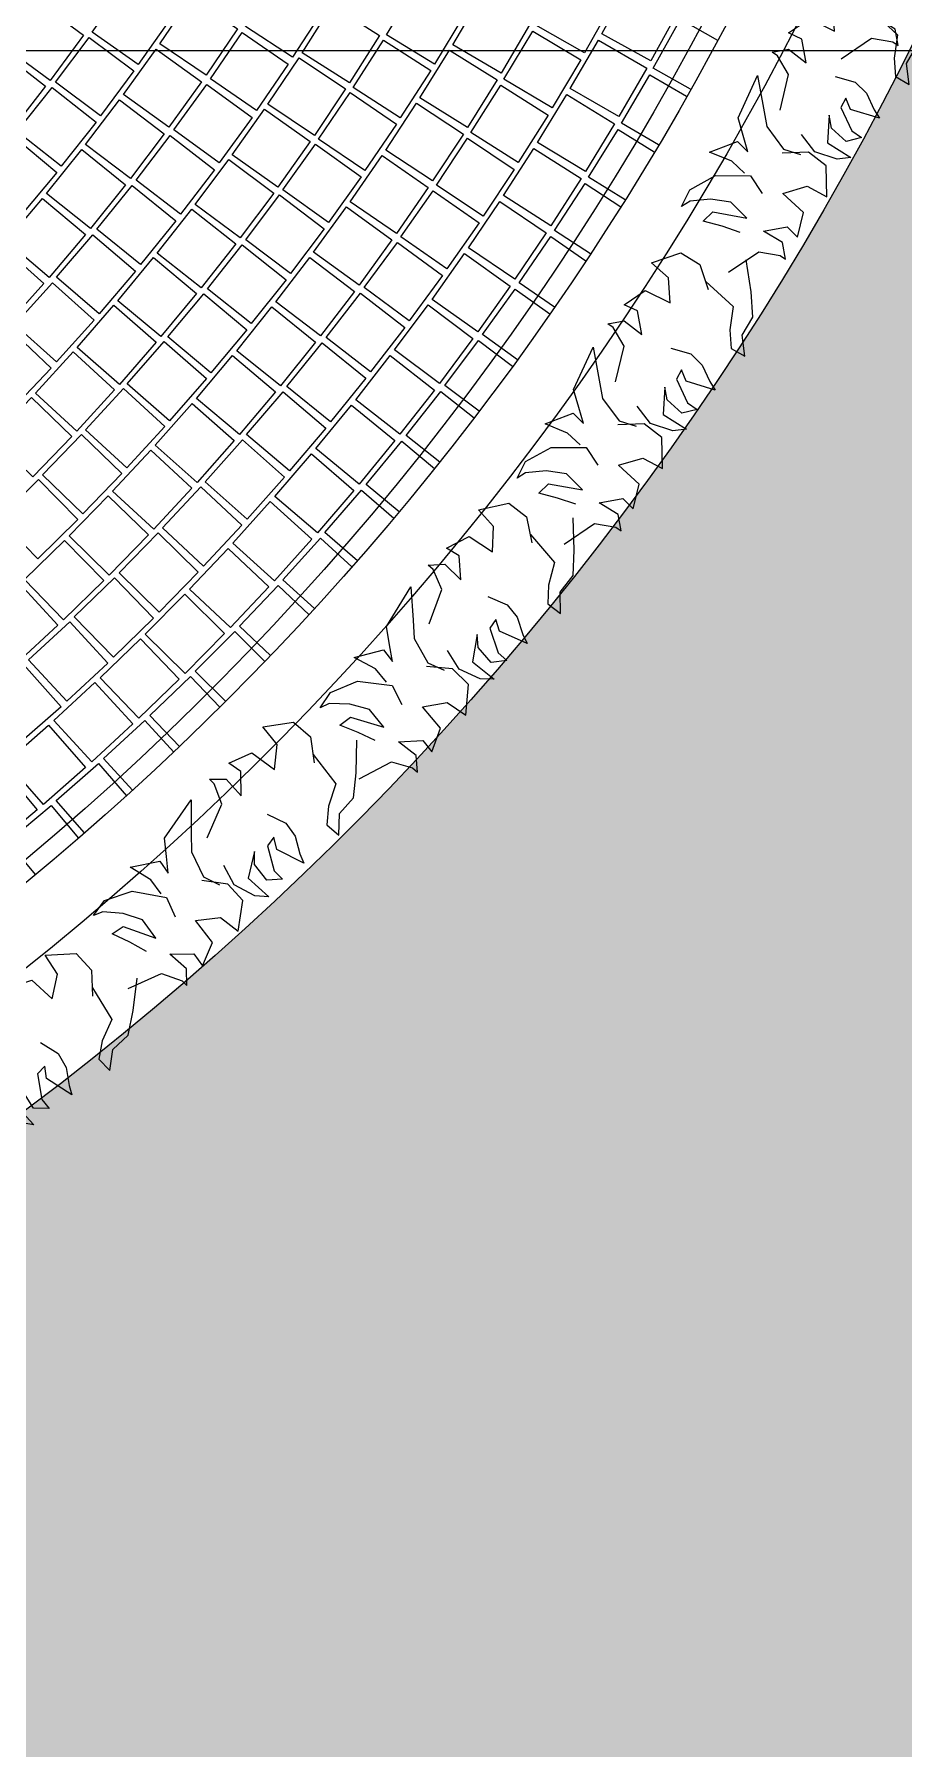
# Model space of a CAD drawing. Header units: millimetres. Extents: x -225363 to 347188, y -782467 to 813415.
# Drawn here: x 22148 to 23699, y 10280 to 13338 of the extents above; entities that cross this region are included whole.
import ezdxf

# ---------------------------------------------------------------- set-up
doc = ezdxf.new("R2010")
doc.units = ezdxf.units.MM
doc.layers.add('0.04 Thu tràn', color=6, linetype='Continuous', lineweight=0)
doc.layers.add('Xref SCN', color=8, linetype='Continuous', lineweight=0)
pattern_1 = [(196.9999999999999, (-1424125.796704574, -442865.0747459244), (-126.4792462612767, -237.8728657606396), [95.24999999999993, -285.7499999999997]), (286.9999999999999, (-1424185.264921013, -442833.454934359), (237.8728657606396, -126.4792462612767), [95.24999999999993, -285.7499999999997])]

# ---------------------------------------------------------------- blocks, each defined once
blk = doc.blocks.new('A$C2f154b3d')
at = {"layer": 'Xref SCN'}
blk.add_circle((3499.99472096446, 3499.998387015396), 3499.999999999962, dxfattribs=at)
blk = doc.blocks.new('A$Cf999fc33')
at = {"layer": 'Xref SCN', "ltscale": 100}
for points in [[(73.84272275096737, 192.008942775894), (72.93718290980905, 226.0811261450872), (69.76450756634586, 260.7363810978131), (91.2697194244247, 250.3713942577597), (102.2144919480197, 189.5463547789259), (118.9281153751072, 226.3384435711778), (111.2211690265685, 262.1598416908528), (95.54667300335132, 295.1961835560505), (81.42593923630193, 306.0790911481017), (114.3319794384297, 302.4503599841264), (153.8439736538567, 268.1175732889678), (175.0234313544352, 209.4945184811368), (152.6745445868, 178.9859154444421)], [(175.6716537694447, 221.4132675771834), (187.7858553600963, 249.7198859428754), (189.2126018530689, 292.8606113221613), (224.7082458152436, 252.3094897029805), (213.7601873916574, 228.5371423423057), (237.7279872468207, 246.543924699421), (264.545994187938, 266.2347709755995), (347.394166277023, 259.4300785681698), (296.0904387286864, 229.1169280259055), (267.5883678684477, 212.2762888357393), (240.0569876809604, 171.0150798699469), (241.5455991055351, 139.2100320032914)], [(303.2794643251691, 200.6800079972018), (368.0557032255456, 208.1915018513682), (392.6717254957184, 238.1170333045884), (395.5870834132656, 249.4527108171606), (410.7436586844269, 223.8008470429922), (398.5643062624149, 185.8426150837331), (435.6169983805157, 207.7354460309143), (437.4965147939511, 233.8400797256036), (474.2234527547844, 207.474842704949), (468.7803560087923, 158.1157824016409), (509.7842475485522, 176.5753346793354), (524.230735473102, 213.9504950550618), (559.1433078518603, 171.1322379333433), (551.4982264349237, 132.0078628070769), (514.963455068646, 102.7305537688662)], [(-0.002058159559965134, 186.8297352558002), (53.11274907086045, 148.9985190596199), (60.23662383598275, 110.9099854374072), (57.32126591843553, 99.57430792483501), (82.97312969248742, 114.7308831959381), (90.61821110942401, 153.8552583222045), (112.5110420566052, 116.8025662039872), (101.5629836332519, 93.03021884331247), (146.4529237628449, 98.4048788578948), (165.4988335240632, 144.2655096602393), (192.5090070597362, 108.3138098775526), (187.1310611451045, 68.60636316775344), (238.3696378620807, 89.26790011645062), (250.5489902840927, 127.2261320757098), (232.672509589931, 170.4971591179492)], [(393.6391302684788, 129.0990766893956), (396.2287340285257, 92.17668623419013), (384.6976040215231, 66.13720337097766), (361.8307965018321, 43.01307842531241), (350.9478889098391, 28.89234465820482), (347.9055152290966, 82.8508267980651), (363.9057654098142, 98.07255290064495), (345.1856098060962, 100.4699900661362), (312.6020378614776, 67.75940235843882), (307.3543936100323, 47.35518283577403), (291.6147467554547, 70.73991110740462), (304.895091512939, 103.5808004781138), (324.8465411150828, 115.3692479112069), (277.624314651126, 100.9260458865901), (267.6469469002914, 52.73312875028932), (256.4415710505564, 74.95171385491267), (255.0181104575749, 116.4083753151353), (275.6829333060887, 149.7671854379005)], [(526.9473549963441, 111.7339449474239), (501.5528086482082, 50.58643721102271), (460.6140679400414, 41.77849852695363), (430.4279331606813, 27.7880664227996), (425.6982096612919, -0.0006311908946372569), (459.3176231100224, 17.94100033480208), (496.1748627335764, 10.87899050128181), (537.1787542733364, 29.33854277891805), (587.8994102382567, 57.38455781870289)]]:
    blk.add_lwpolyline(points, dxfattribs=at)
blk = doc.blocks.new('*U60')
at = {"layer": 'Xref SCN', "ltscale": 3}
blk.add_lwpolyline([(-50, 50), (50, 50), (50, -50), (-50, -50)], close=True, dxfattribs=at)
blk = doc.blocks.new('*U61')
at = {"layer": 'Xref SCN', "lineweight": -2}
for p, rotation in [((1126200.925374895, 395930.9796329096), 233.6), ((1126133.393199899, 395842.0092780218), 232)]:
    blk.add_blockref('*U60', p, dxfattribs=dict(at, rotation=rotation))
blk = doc.blocks.new('*U35')
at = {"layer": 'Xref SCN', "ltscale": 3}
blk.add_lwpolyline([(-50, 50), (50, 50), (50, -50), (-50, -50)], close=True, dxfattribs=at)
blk = doc.blocks.new('*U36')
at = {"layer": 'Xref SCN', "lineweight": -2}
for p, rotation in [((1126356.396855408, 395959.0081522227), 234.7826086956522), ((1126291.066684575, 395867.6946348007), 233.2173913043479), ((1126223.266679254, 395778.1996686651), 231.6521739130435), ((1126153.047434351, 395690.5900383134), 230.0869565217391)]:
    blk.add_blockref('*U35', p, dxfattribs=dict(at, rotation=rotation))
blk = doc.blocks.new('*U37')
at = {"layer": 'Xref SCN', "ltscale": 3}
blk.add_lwpolyline([(-50, 50), (50, 50), (50, -50), (-50, -50)], close=True, dxfattribs=at)
blk = doc.blocks.new('*U38')
at = {"layer": 'Xref SCN', "lineweight": -2}
for p, rotation in [((1126476.379676944, 395939.6670495998), 235.9148936170212), ((1126411.905457743, 395847.0769966643), 234.3829787234043), ((1126344.979000864, 395756.2436756106), 232.8510638297873), ((1126275.648146835, 395667.2320161292), 231.3191489361702), ((1126203.962454901, 395580.1056457463), 229.7872340425533), ((1126129.973167601, 395494.9268443411), 228.2553191489361)]:
    blk.add_blockref('*U37', p, dxfattribs=dict(at, rotation=rotation))
blk = doc.blocks.new('*U39')
at = {"layer": 'Xref SCN', "ltscale": 3}
blk.add_lwpolyline([(-50, 50), (50, 50), (50, -50), (-50, -50)], close=True, dxfattribs=at)
blk = doc.blocks.new('*U40')
at = {"layer": 'Xref SCN', "lineweight": -2}
for p, rotation in [((1126629.132915726, 395971.5282747477), 237), ((1126566.808769313, 395876.8399590986), 235.5), ((1126502.027328684, 395783.8155467293), 234), ((1126434.832991803, 395692.5187919254), 232.5), ((1126365.271810312, 395603.0122649224), 231), ((1126293.39145797, 395515.3573090227), 229.5), ((1126219.24119798, 395429.6139985549), 227.9999999999999), ((1126142.871849226, 395345.8410977009), 226.5)]:
    blk.add_blockref('*U39', p, dxfattribs=dict(at, rotation=rotation))
blk = doc.blocks.new('*U41')
at = {"layer": 'Xref SCN', "ltscale": 3}
blk.add_lwpolyline([(-50, 50), (50, 50), (50, -50), (-50, -50)], close=True, dxfattribs=at)
blk = doc.blocks.new('*U42')
at = {"layer": 'Xref SCN', "lineweight": -2}
for p, rotation in [((1126730.1661747, 395925.5842096177), 237.6000000000001), ((1126669.195977901, 395832.1274421169), 236.1600000000001), ((1126605.896458656, 395740.2323761296), 234.7200000000001), ((1126540.307598298, 395649.9570545491), 233.28), ((1126472.470824158, 395561.3584972034), 231.84), ((1126402.428983396, 395474.4926648402), 230.4), ((1126330.22631594, 395389.4144237813), 228.96), ((1126255.908426542, 395306.1775112671), 227.5200000000001), ((1126179.522255974, 395224.8345015156), 226.08)]:
    blk.add_blockref('*U41', p, dxfattribs=dict(at, rotation=rotation))
blk = doc.blocks.new('*U43')
at = {"layer": 'Xref SCN', "ltscale": 3}
blk.add_lwpolyline([(-50, 50), (50, 50), (50, -50), (-50, -50)], close=True, dxfattribs=at)
blk = doc.blocks.new('*U44')
at = {"layer": 'Xref SCN', "lineweight": -2}
for p, rotation in [((1126880.1550169, 395958.8672762027), 238.5882352941177), ((1126821.177312118, 395863.5227295239), 237.1764705882354), ((1126759.868463477, 395769.6601846991), 235.764705882353), ((1126696.265691337, 395677.3366253076), 234.3529411764706), ((1126630.407608688, 395586.6081006172), 232.9411764705883), ((1126562.334197712, 395497.5296915565), 231.5294117647059), ((1126492.086785508, 395410.1554772751), 230.1176470588235), ((1126419.708019002, 395324.538502313), 228.7058823529412), ((1126345.241839056, 395240.7307443969), 227.2941176470589), ((1126268.733453794, 395158.7830828851), 225.8823529411765), ((1126190.229311154, 395078.7452678788), 224.4705882352942)]:
    blk.add_blockref('*U43', p, dxfattribs=dict(at, rotation=rotation))
blk = doc.blocks.new('*U45')
at = {"layer": 'Xref SCN', "ltscale": 3}
blk.add_lwpolyline([(-50, 50), (50, 50), (50, -50), (-50, -50)], close=True, dxfattribs=at)
blk = doc.blocks.new('*U46')
at = {"layer": 'Xref SCN', "lineweight": -2}
for p, rotation in [((1126998.128833133, 395942.2222605531), 239.5384615384615), ((1126939.870763138, 395845.8516417899), 238.1538461538462), ((1126879.301028599, 395750.9168950517), 236.7692307692308), ((1126816.455000536, 395657.4734595573), 235.3846153846154), ((1126751.369379259, 395565.5759036415), 234), ((1126684.082172938, 395475.2778928892), 232.6153846153846), ((1126614.632675406, 395386.6321587959), 231.2307692307692), ((1126543.061443215, 395299.6904679739), 229.8461538461538), ((1126469.410271949, 395214.5035919223), 228.4615384615385), ((1126393.722171817, 395131.1212773779), 227.0769230769231), ((1126316.041342539, 395049.5922172644), 225.6923076923076), ((1126236.413147532, 394969.9640222568), 224.3076923076923), ((1126154.884087418, 394892.2831929788), 222.9230769230769)]:
    blk.add_blockref('*U45', p, dxfattribs=dict(at, rotation=rotation))
blk = doc.blocks.new('*U47')
at = {"layer": 'Xref SCN', "ltscale": 3}
blk.add_lwpolyline([(-50, 50), (50, 50), (50, -50), (-50, -50)], close=True, dxfattribs=at)
blk = doc.blocks.new('*U48')
at = {"layer": 'Xref SCN', "lineweight": -2}
for p, rotation in [((1127145.805903496, 395978.4762153129), 240.4528301886793), ((1127089.486545777, 395880.3994904305), 239.0943396226415), ((1127030.857823514, 395783.6855465375), 237.7358490566037), ((1126969.952694497, 395688.3887508048), 236.377358490566), ((1126906.805396182, 395594.5626737624), 235.0188679245283), ((1126841.451426452, 395502.2600591843), 233.6603773584905), ((1126773.927523651, 395411.5327944389), 232.3018867924527), ((1126704.271645944, 395322.4318813212), 230.9433962264151), ((1126632.522949969, 395235.0074073824), 229.5849056603773), ((1126558.721768832, 395149.3085177729), 228.2264150943396), ((1126482.909589429, 395065.3833876165), 226.8679245283019), ((1126405.129029129, 394983.2791949285), 225.5094339622641), ((1126325.423811813, 394903.0420940949), 224.1509433962264), ((1126243.838743298, 394824.7171899271), 222.7924528301886), ((1126160.419686147, 394748.3485123063), 221.4339622641509)]:
    blk.add_blockref('*U47', p, dxfattribs=dict(at, rotation=rotation))
blk = doc.blocks.new('*U49')
at = {"layer": 'Xref SCN', "ltscale": 3}
blk.add_lwpolyline([(-50, 50), (50, 50), (50, -50), (-50, -50)], close=True, dxfattribs=at)
blk = doc.blocks.new('*U50')
at = {"layer": 'Xref SCN', "lineweight": -2}
for p, rotation in [((1127263.18612749, 395963.6551866633), 241.3333333333334), ((1127207.55415594, 395864.6551793244), 240), ((1127149.633620385, 395766.9764750299), 238.6666666666667), ((1127089.455885816, 395670.6719685211), 237.3333333333333), ((1127027.05353954, 395575.7938103872), 236), ((1126962.460373527, 395482.3933788247), 234.6666666666667), ((1126895.711366116, 395390.5212518148), 233.3333333333333), ((1126826.842663072, 395300.2271797353), 232), ((1126755.891558013, 395211.5600584187), 230.6666666666667), ((1126682.896472214, 395124.5679026757), 229.3333333333333), ((1126607.896933801, 395039.2978202932), 227.9999999999999), ((1126530.933556348, 394955.795986525), 226.6666666666666), ((1126452.048016881, 394874.1076190872), 225.3333333333333), ((1126371.283033312, 394794.2769536718), 224), ((1126288.682341303, 394716.3472199925), 222.6666666666667), ((1126204.290670587, 394640.3606183747), 221.3333333333334), ((1126118.153720742, 394566.3582969038), 220.0000000000001)]:
    blk.add_blockref('*U49', p, dxfattribs=dict(at, rotation=rotation))
blk = doc.blocks.new('*U51')
at = {"layer": 'Xref SCN', "ltscale": 3}
blk.add_lwpolyline([(50, 38.29288959142286), (50, -38.29288959142286), (-50, -38.29288959142286), (-50, 37.69483765627956)], dxfattribs=at)
blk = doc.blocks.new('*U52')
at = {"layer": 'Xref SCN', "lineweight": -2}
for p, rotation in [((1127344.693824575, 395907.6711615113), 240.8727272727272), ((1127288.793580918, 395808.6120127148), 239.5636363636363), ((1127230.644826165, 395710.8558133114), 238.2545454545454), ((1127170.277914312, 395614.453592619), 236.9454545454545), ((1127107.724357245, 395519.4556731708), 235.6363636363636), ((1127043.016808294, 395425.9116444464), 234.3272727272727), ((1126976.189045186, 395333.8703369856), 233.0181818181818), ((1126907.27595241, 395243.3797968988), 231.7090909090908), ((1126836.313503011, 395154.4872607868), 230.4), ((1126763.33873981, 395067.2391310827), 229.090909090909), ((1126688.389756067, 394981.6809518294), 227.7818181818182), ((1126611.505675599, 394897.857384906), 226.4727272727272), ((1126532.726632353, 394815.8121867135), 225.1636363636363), ((1126452.093749459, 394735.5881853338), 223.8545454545454), ((1126369.649117762, 394657.2272581731), 222.5454545454545), ((1126285.43577385, 394580.770310102), 221.2363636363636), ((1126199.497677591, 394506.2572521025), 219.9272727272727)]:
    blk.add_blockref('*U51', p, dxfattribs=dict(at, rotation=rotation))
blk = doc.blocks.new('A$C5a1e36a9')
at = {"layer": 'Xref SCN'}
blk.add_circle((5016.627436342184, 5016.625725506747), 5016.625646776831, dxfattribs=at)
for name in ['*U52', '*U50', '*U48', '*U46', '*U44', '*U42', '*U40', '*U38', '*U36', '*U61']:
    blk.add_blockref(name, (-1117964.722749129, -393288.0294538178), dxfattribs=at)
blk = doc.blocks.new('A$C997e597b')
at = {"layer": 'Xref SCN'}
blk.add_circle((15258.56133056036, 9923.809390316077), 5016.625646776831, dxfattribs=at)
blk = doc.blocks.new('Xref SCN')
at = {"layer": 'Xref SCN', "ltscale": 3}
blk.add_blockref('A$C2f154b3d', (-3499.994720964452, -3499.998387015396), dxfattribs=at)
at = {"layer": 'Xref SCN', "ltscale": 100}
for p, rotation in [((4816.255154180122, -2469.778666116452), 69.78178103562927), ((4615.375415040427, -2850.490045973953), 69.78178103562927), ((4322.262773562237, -3335.159472522946), 69.78178103562927), ((3947.97011112656, -3773.766841810468), 63.10133274074347), ((3085.981164355078, -4553.685563141344), 53.94490488660477)]:
    blk.add_blockref('A$Cf999fc33', p, dxfattribs=dict(at, rotation=rotation))
at = {"layer": 'Xref SCN', "ltscale": 3}
h = blk.add_hatch(dxfattribs=at)
h.set_pattern_fill('CROSS', color=256, scale=30, angle=197)
h.set_pattern_definition(pattern_1)
edge = h.paths.add_edge_path()
edge.add_arc((2267.432492593316, -6082.955996482024), 1150.000000000537, 110.6378028022086, 180.3855560689939)
edge.add_line((1117.45852989766, -6090.69454436157), (1124.354477578541, -7115.455314012756))
edge.add_arc((2274.328440274171, -7107.716766132653), 1150.000000000515, 180.3855560690217, 270.3855560690193)
edge.add_line((2282.066988154227, -8257.690728828284), (21549.8991634509, -8127.551182389644))
edge.add_arc((21542.16480664337, -6977.572696246487), 1150.004495150925, 270.3853457486589, 360.4401760572534)
edge.add_line((22692.13536467512, -6968.737848909465), (22692.16932637642, -2095.908891016872))
edge.add_arc((21542.20329682976, -2104.748059039981), 1150.000000001153, 0.4403930512387025, 90.3855560690482)
edge.add_line((21534.46474894912, -954.7740963437154), (6081.87324634222, -1059.018761787764))
edge.add_arc((6089.608981841442, -2208.997088369517), 1150.00434486635, 90.38541449006392, 160.1331677440024)
edge.add_arc((-23.55194331795474, -0.0794007698373207), 5349.999797249518, 290.6378018122106, 340.13330833294367, ccw=False)
edge = h.paths.add_edge_path()
edge.add_arc((21542.20329682936, 18280.17292901865), 1150.000000000495, 0.4403363143794081, 104.369872908503, ccw=False)
edge.add_line((22692.16933512774, 18289.01095829364), (22692.16933512804, 2403.988085117999))
edge.add_arc((21542.20329682986, 2395.150055855041), 1150.0000000002, -89.61444393098418, 0.44033631378022164, ccw=False)
edge.add_line((21549.94184470984, 1245.176093159724), (6067.061946074886, 1140.931379739806))
edge.add_arc((6059.324010787664, 2290.90442000174), 1149.99907346562, 200.6377726041507, 270.38552585808895, ccw=False)
edge.add_arc((-23.55236299291664, -0.07936344246354565), 5350.000286126963, 20.63780260191557, 28.59528784446422)
edge.add_arc((5234.302447717453, 2862.395526084858), 636.558452985771, 160.1438003828004, 208.3076443223057, ccw=False)
edge.add_arc((7788.188339109593, 2340.315315806074), 3237.894847489657, 44.33072283090661, 166.8196660366165, ccw=False)
edge.add_arc((13743.18888037902, 8157.794208345327), 5087.073147143053, 224.3307228342767, 255.0649233926709)
edge.add_arc((13751.05389514806, 8258.775854639935), 5186.703216037286, 255.2684708845108, 275.8244798379233)
edge.add_arc((13743.18888017516, 8157.794208547473), 5087.073147375032, 276.0280273323885, 352.8040128533177)
edge.add_arc((13366.1299541812, 8136.436578901939), 5458.915630729331, 353.5221682628192, 372.9616768325129)
edge.add_arc((13743.18888038175, 8157.794208354395), 5087.073147139498, 13.67983223975764, 75.72664608736717)
edge.add_arc((16202.12696616123, 17226.11521777178), 4310.076534491913, 184.5428523497743, 253.7687722026763, ccw=False)
edge.add_arc((12055.19205003142, 16895.67084596019), 150.0000000842738, 104.41773841877719, 184.1801390410202, ccw=False)
edge.add_line((12017.84358862124, 17040.94676432099), (21256.79565814864, 19394.19379048572))
h = blk.add_hatch(dxfattribs=at)
h.set_pattern_fill('CROSS', color=256, scale=30, angle=197)
h.set_pattern_definition(pattern_1)
edge = h.paths.add_edge_path()
edge.add_line((10158.25248481041, 16567.29161360742), (1851.338825992003, 14451.44343979788))
edge.add_arc((2136.746464633302, 13337.42257832055), 1150.000000000654, 104.3698729064734, 180.3855560689439)
edge.add_line((986.7725019375212, 13329.684030442), (1035.38745512125, 6105.340234971274))
edge.add_arc((2185.361418233575, 6113.078783146311), 1150.000000419184, 180.385556083576, 250.133309335547)
edge.add_arc((-23.55210237688152, -0.07924422139149101), 5350.000000281268, 54.44102472604362, 70.1333093213699, ccw=False)
edge.add_arc((3168.419816109703, 4685.789284040571), 343.1811352010142, 256.3942929210485, 333.3422024317786)
edge.add_arc((7788.188339282695, 2340.315315693876), 4837.894847444187, 44.33072283415328, 153.0645302841241, ccw=False)
edge.add_arc((13743.18888039085, 8157.794208342014), 3487.073147149247, 224.3307228344502, 435.8787816870128)
edge.add_arc((16212.7306757724, 17236.67011801348), 5922.692247420785, 187.7158634724419, 254.1381202870174, ccw=False)
edge.add_arc((10541.85131194201, 16468.33828872615), 199.9999999717396, 187.6327112132098, 187.7158634946018, ccw=False)
edge.add_arc((10194.95235707314, 16421.8504936444), 150.0000000006549, 7.632711191249096, 104.1620853056079)
edge = h.paths.add_edge_path()
edge.add_arc((-13757.86462657561, 9268.2280887509), 1149.999999999663, 104.3599253580993, 180.4403363137304)
edge.add_line((-14907.83066487326, 9259.390059488946), (-14907.8306648724, 2149.033009727815))
edge.add_arc((-13757.86462657403, 2157.871038991669), 1150.000000000405, 180.4403363138248, 270.3855560690533)
edge.add_line((-13750.12607869329, 1007.897076296153), (-6128.956795133097, 1058.860412580692))
edge.add_arc((-6136.702427903992, 2208.823382532624), 1149.989055203435, 270.3859127362743, 340.1336659940865)
edge.add_arc((-23.55170312459495, -0.07963775157440978), 5350.000509182541, 110.6378053248454, 160.1333118404704, ccw=False)
edge.add_arc((-2314.536697075961, 6082.797508539655), 1150.000000000707, 290.637802811165, 360.3855560689717)
edge.add_line((-1164.562734380132, 6090.536056418754), (-1205.642104430852, 12195.0671255059))
edge.add_arc((-2355.616067125199, 12187.32857762662), 1149.999999999226, 0.3855560689807032, 104.3599253581076)
edge.add_line((-2640.83028798044, 13301.39897406491), (-14043.0788474308, 10382.29848518965))
edge = h.paths.add_edge_path()
edge.add_line((-13750.10342724499, -8364.829988773374), (-2217.808474847945, -8287.971851441147))
edge.add_arc((-2225.557910838118, -7138.009647688681), 1149.988314643846, 270.3861024765974, 360.3861024766013)
edge.add_line((-1075.595707085653, -7130.260211698432), (-1082.491659604668, -6105.498722913631))
edge.add_arc((-2232.46562271614, -6113.237271088072), 1150.000000418328, 0.3855560835465677, 70.13330933550203)
edge.add_arc((-23.55210179187861, -0.07924351755855241), 5350.000000579504, 200.6378028130497, 250.133309318957, ccw=False)
edge.add_arc((-6106.428854743411, -2291.063838795871), 1149.999999989781, 20.63780281546618, 90.38555606940805)
edge.add_line((-6114.167402631196, -1141.089876111026), (-13765.59325048783, -1192.053274140098))
edge.add_arc((-13757.84314828146, -2342.014767317753), 1149.987608574801, 90.38613590727235, 180.4409912858983)
edge.add_line((-14907.79669441492, -2350.865846952107), (-14907.83065611986, -7223.695345795784))
edge.add_arc((-13757.86462657333, -7214.856177773401), 1150.000000001009, 180.4403930512026, 270.3855560690091)
edge.add_arc((-13747.7709107266, -8714.815353055687), 349.9931368543271, 90.38184846327579, 90.38555671171002, ccw=False)
at = {"layer": 'Xref SCN'}
blk.add_lwpolyline([(1738.743740160018, -4679.215207358175, 0.3140891564745737), (767.4664542959508, -6093.049754585802), (774.3624019745039, -7117.810524237644, 0.414213562373095), (2284.422198378699, -8607.682804430911), (21552.26309323045, -8477.543199206531, 0.414213562373095), (23042.13537342689, -6967.483402805118), (23042.16933512651, -2094.654300935244, 0.414213562373095), (21532.10953872721, -604.7820207407804), (6079.512166477536, -709.0267257330943, 0.314089156412974), (4678.877149195556, -1699.243490076044, -0.2193863282611464), (1738.743739204292, -4679.215207716421)], format="xyb", dxfattribs=at)
for points in [[(1791.612615400954, -4819.589286270508, 0.3140891564745741), (917.4630581231904, -6092.04037877543), (924.3590058043046, -7116.801148426615, 0.4142135623730949), (2283.412822568323, -8457.68620060123), (21551.24998046746, -8327.546620571107, 0.4143202906387982), (22892.13536981653, -6968.000878255276), (22892.16933151871, -2095.171776385096, 0.4141068421613827), (21533.11891453504, -754.7786245709449), (6080.524057846487, -859.0233126131698, 0.3140891564129745), (4819.950026732069, -1750.218417471311, -0.2193863282611465)], [(1862.10444906028, -5006.754724820019, 0.3140891564745484), (1117.45852989766, -6090.69454436157), (1124.354477578541, -7115.455314012756, 0.4142135623730829), (2282.066988154227, -8257.690728828284), (21549.8991634509, -8127.551182389644, 0.4144938800094238), (22692.13536467512, -6968.737848909465), (22692.16932637642, -2095.908891016872, 0.4139332661804382), (21534.46474894912, -954.7740963437154), (6081.87324634222, -1059.018761787764, 0.3140891564129632), (5008.047133460408, -1818.185162581569, -0.2193863282611541)]]:
    blk.add_lwpolyline(points, format="xyb", close=True, dxfattribs=at)
for centre, radius in [((1.455191522836685e-11, 7.821654435247183e-11), 5016.625646776831), ((1.455191522836685e-11, 2.000888343900442e-11), 3499.999999999962)]:
    blk.add_circle(centre, radius, dxfattribs=at)
at = {"layer": 'Xref SCN', "ltscale": 3}
for name, p in [('A$C997e597b', (-15258.56133056035, -9923.809390316057)), ('A$C5a1e36a9', (-5016.627436342169, -5016.625725506727))]:
    blk.add_blockref(name, p, dxfattribs=at)
at = {"layer": 'Xref SCN', "ltscale": 100, "rotation": 59.80000497694149}
blk.add_blockref('A$Cf999fc33', (3530.993177366225, -4157.296223344669), dxfattribs=at)

msp = doc.modelspace()

# ---------------------------------------------------------------- block references
msp.add_blockref('Xref SCN', (18946.53077138338, 15698.97744072331))

# ---------------------------------------------------------------- next in the draw order: linework, layer by layer
at = {"layer": '0.04 Thu tràn'}
msp.add_lwpolyline([(21309.20373305894, 13308.85233087333), (24709.21846190016, 13308.85233087333)], dxfattribs=at)

doc.saveas('drawing.dxf')
